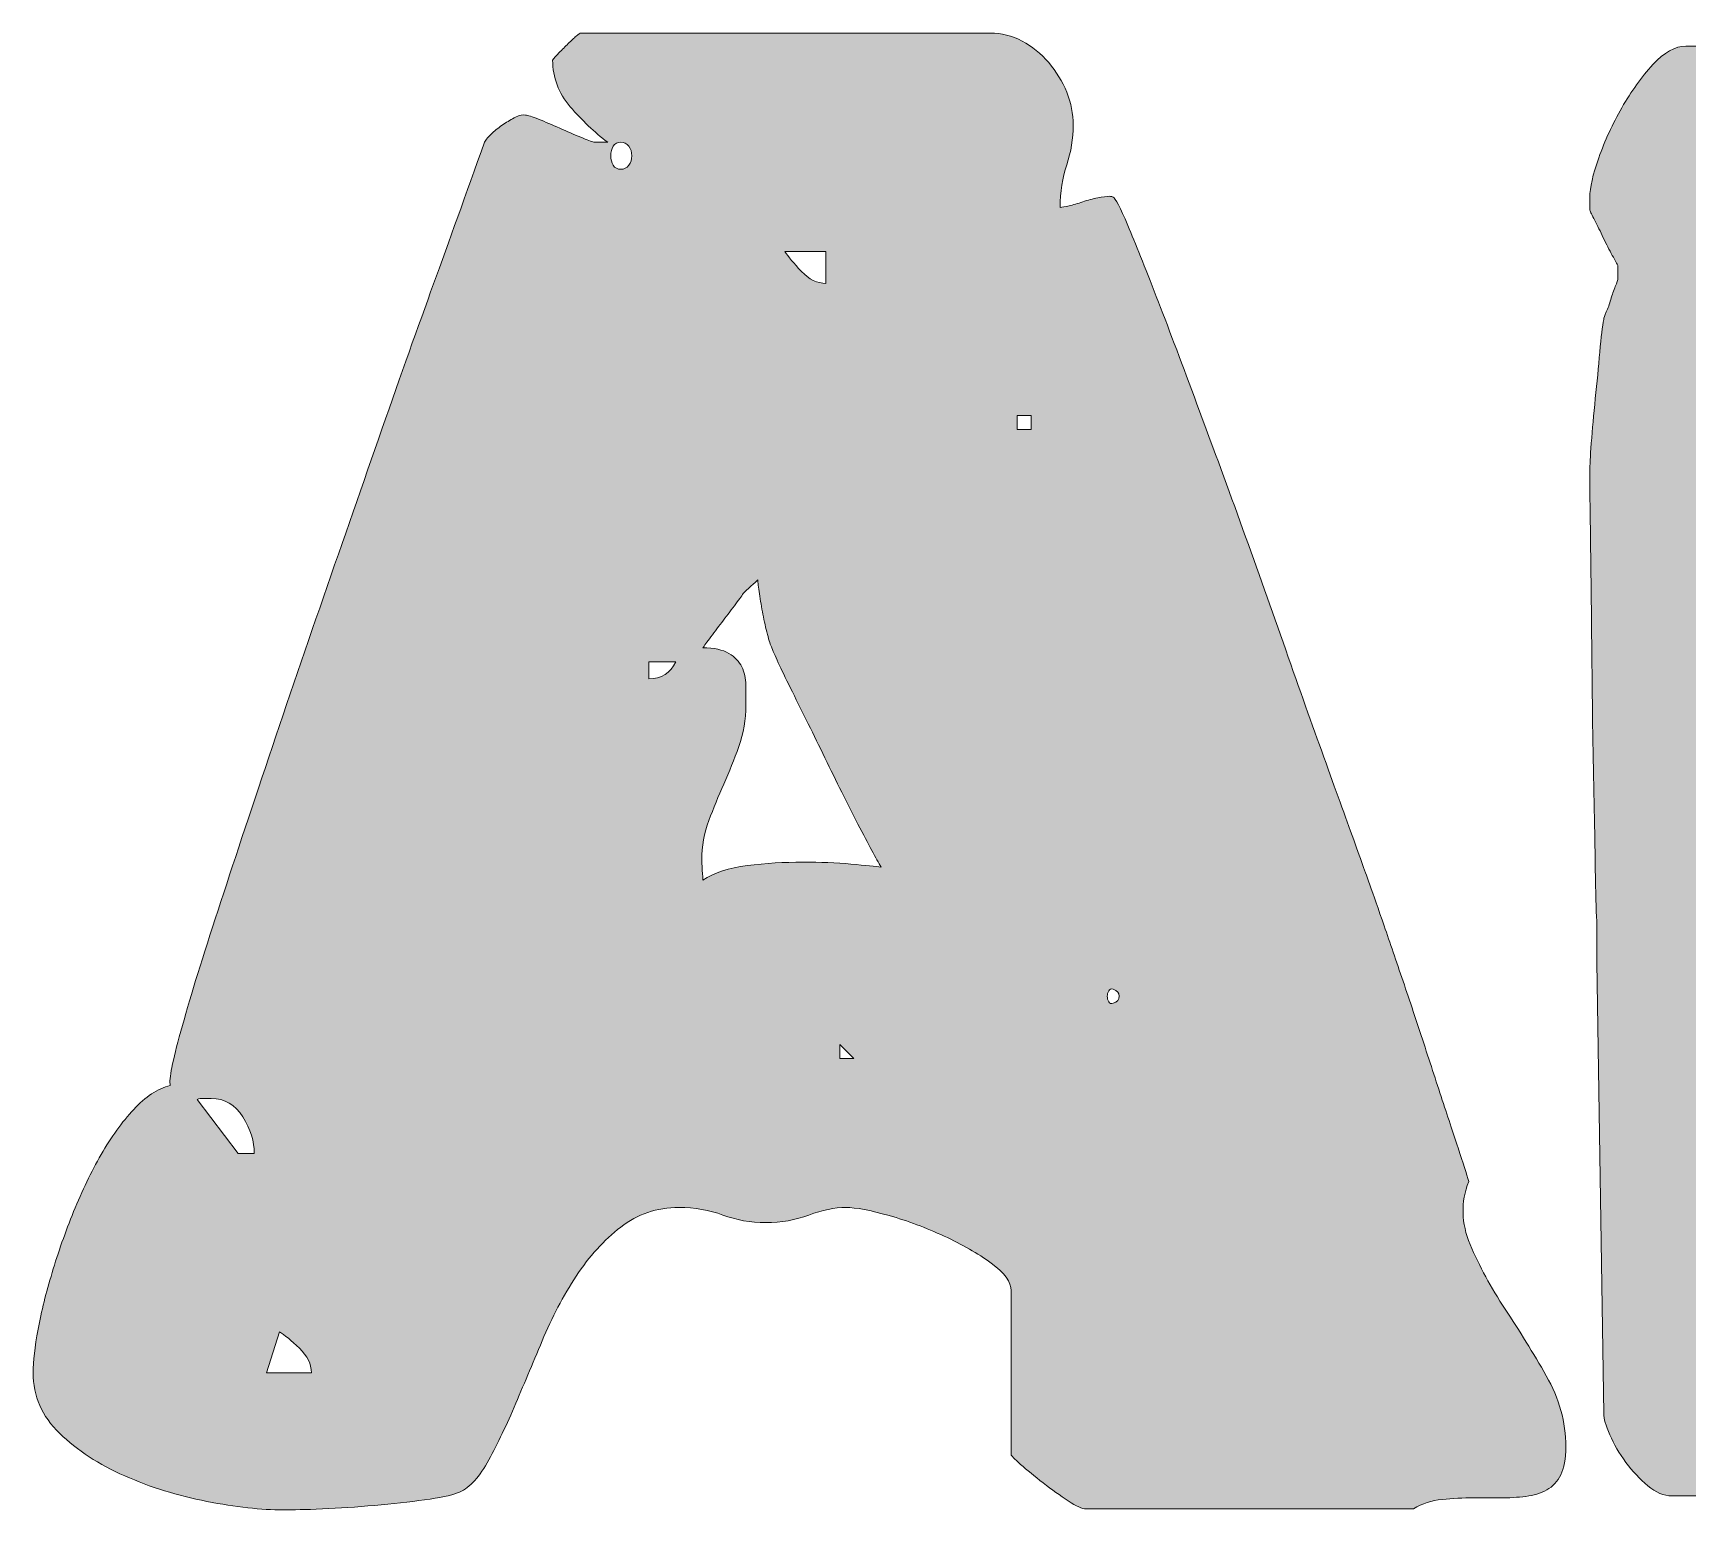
# Model space of a CAD drawing. Header units: inches. Extents: x 211 to 865, y -923 to -143.
# Drawn here: x 490.5 to 570.3, y -761.4 to -690.1 of the extents above; entities that cross this region are included whole.
import ezdxf

# ---------------------------------------------------------------- set-up
doc = ezdxf.new("R2010")
doc.units = ezdxf.units.IN
doc.header["$MEASUREMENT"] = 0
doc.layers.add('Layer 1', color=7, linetype='Continuous')

# ---------------------------------------------------------------- blocks, each defined once
blk = doc.blocks.new('block 4')
at = {"layer": 'Layer 1', "true_color": 0x040404}
h = blk.add_hatch(color=18, dxfattribs=at)
h.dxf.hatch_style = 2
edge = h.paths.add_edge_path()
edge.add_spline(control_points=[(517.888, -695.413), (517.888, -695.413), (518.226, -695.413), (518.226, -695.413), (517.581, -694.929), (516.978, -694.358), (516.415, -693.697), (515.852, -693.038), (515.569, -692.29), (515.569, -691.452), (515.634, -691.355), (515.739, -691.235), (515.884, -691.09), (516.029, -690.945), (516.173, -690.8), (516.318, -690.655), (516.463, -690.512), (516.591, -690.39), (516.705, -690.293), (516.817, -690.196), (516.889, -690.148), (516.921, -690.148), (516.921, -690.148), (536.672, -690.148), (536.672, -690.148), (537.218, -690.148), (537.734, -690.277), (538.218, -690.535), (538.699, -690.793), (539.126, -691.138), (539.496, -691.573), (539.867, -692.009), (540.157, -692.483), (540.366, -692.997), (540.574, -693.513), (540.68, -694.045), (540.68, -694.591), (540.68, -695.236), (540.574, -695.871), (540.366, -696.498), (540.157, -697.127), (540.051, -697.811), (540.051, -698.552), (540.148, -698.552), (540.293, -698.527), (540.486, -698.479), (540.68, -698.43), (540.897, -698.366), (541.138, -698.285), (541.38, -698.206), (541.622, -698.14), (541.864, -698.092), (542.105, -698.043), (542.29, -698.02), (542.419, -698.02), (542.515, -698.02), (542.58, -698.036), (542.612, -698.068), (542.709, -698.101), (542.942, -698.552), (543.312, -699.42), (543.681, -700.289), (544.14, -701.433), (544.687, -702.85), (545.235, -704.266), (545.846, -705.883), (546.523, -707.703), (547.2, -709.522), (547.891, -711.404), (548.6, -713.352), (549.308, -715.301), (550.001, -717.24), (550.676, -719.17), (551.353, -721.102), (551.979, -722.874), (552.56, -724.483), (553.138, -726.093), (553.638, -727.477), (554.057, -728.636), (554.474, -729.795), (554.764, -730.599), (554.925, -731.05), (555.086, -731.501), (555.303, -732.121), (555.577, -732.909), (555.851, -733.698), (556.148, -734.567), (556.47, -735.516), (556.793, -736.467), (557.122, -737.457), (557.461, -738.487), (557.799, -739.516), (558.12, -740.5), (558.426, -741.433), (558.732, -742.366), (559.006, -743.195), (559.248, -743.92), (559.49, -744.643), (559.658, -745.182), (559.755, -745.537), (559.368, -746.534), (559.393, -747.55), (559.826, -748.579), (560.261, -749.609), (560.824, -750.648), (561.517, -751.693), (562.208, -752.741), (562.869, -753.812), (563.497, -754.906), (564.124, -756), (564.439, -757.143), (564.439, -758.333), (564.439, -758.914), (564.357, -759.365), (564.197, -759.685), (564.036, -760.008), (563.811, -760.249), (563.521, -760.411), (563.23, -760.57), (562.894, -760.676), (562.507, -760.724), (562.12, -760.772), (561.701, -760.796), (561.252, -760.796), (561.252, -760.796), (559.996, -760.796), (559.996, -760.796), (559.481, -760.796), (558.974, -760.821), (558.474, -760.869), (557.975, -760.917), (557.516, -761.07), (557.099, -761.327), (557.099, -761.327), (541.308, -761.327), (541.308, -761.327), (541.115, -761.327), (540.825, -761.199), (540.438, -760.941), (540.051, -760.683), (539.648, -760.393), (539.231, -760.072), (538.812, -759.75), (538.45, -759.453), (538.144, -759.179), (537.838, -758.906), (537.686, -758.752), (537.686, -758.72), (537.686, -758.72), (537.686, -750.8), (537.686, -750.8), (537.686, -750.383), (537.363, -749.94), (536.721, -749.473), (536.076, -749.006), (535.32, -748.572), (534.45, -748.169), (533.581, -747.766), (532.695, -747.437), (531.794, -747.179), (530.894, -746.921), (530.201, -746.792), (529.719, -746.792), (529.171, -746.792), (528.575, -746.914), (527.932, -747.154), (527.287, -747.396), (526.596, -747.517), (525.855, -747.517), (525.114, -747.517), (524.423, -747.396), (523.779, -747.154), (523.134, -746.914), (522.427, -746.792), (521.654, -746.792), (520.592, -746.792), (519.658, -747.106), (518.854, -747.734), (518.049, -748.363), (517.332, -749.151), (516.705, -750.1), (516.077, -751.051), (515.529, -752.089), (515.063, -753.215), (514.595, -754.342), (514.145, -755.413), (513.711, -756.426), (513.276, -757.44), (512.841, -758.333), (512.407, -759.107), (511.972, -759.879), (511.496, -760.362), (510.983, -760.556), (510.66, -760.683), (510.129, -760.796), (509.389, -760.892), (508.647, -760.989), (507.843, -761.079), (506.974, -761.159), (506.105, -761.238), (505.267, -761.295), (504.463, -761.327), (503.658, -761.36), (503.03, -761.376), (502.58, -761.376), (501.518, -761.376), (500.286, -761.238), (498.885, -760.966), (497.485, -760.692), (496.165, -760.282), (494.926, -759.734), (493.686, -759.188), (492.639, -758.503), (491.787, -757.682), (490.935, -756.861), (490.507, -755.887), (490.507, -754.761), (490.507, -754.213), (490.588, -753.513), (490.749, -752.66), (490.91, -751.806), (491.135, -750.897), (491.425, -749.931), (491.714, -748.966), (492.06, -747.983), (492.463, -746.986), (492.865, -745.988), (493.308, -745.071), (493.791, -744.233), (494.274, -743.397), (494.797, -742.672), (495.36, -742.059), (495.923, -741.449), (496.511, -741.062), (497.123, -740.901), (497.058, -740.611), (497.227, -739.742), (497.63, -738.293), (498.032, -736.845), (498.587, -735.034), (499.296, -732.86), (500.004, -730.688), (500.809, -728.258), (501.71, -725.569), (502.612, -722.881), (503.546, -720.144), (504.512, -717.36), (505.477, -714.575), (506.419, -711.871), (507.337, -709.248), (508.253, -706.625), (509.083, -704.289), (509.823, -702.244), (510.564, -700.201), (511.385, -697.923), (512.286, -695.413), (512.35, -695.284), (512.471, -695.139), (512.648, -694.978), (512.825, -694.816), (513.011, -694.671), (513.204, -694.543), (513.396, -694.415), (513.59, -694.301), (513.783, -694.206), (513.976, -694.109), (514.137, -694.077), (514.266, -694.109), (514.363, -694.109), (514.571, -694.174), (514.893, -694.301), (515.215, -694.431), (515.553, -694.575), (515.908, -694.736), (516.262, -694.897), (516.6, -695.042), (516.921, -695.171), (517.243, -695.3), (517.453, -695.381), (517.55, -695.413), (517.55, -695.413), (517.888, -695.413), (517.888, -695.413)], knot_values=[0, 0, 0, 0, 1, 1, 1, 2, 2, 2, 3, 3, 3, 4, 4, 4, 5, 5, 5, 6, 6, 6, 7, 7, 7, 8, 8, 8, 9, 9, 9, 10, 10, 10, 11, 11, 11, 12, 12, 12, 13, 13, 13, 14, 14, 14, 15, 15, 15, 16, 16, 16, 17, 17, 17, 18, 18, 18, 19, 19, 19, 20, 20, 20, 21, 21, 21, 22, 22, 22, 23, 23, 23, 24, 24, 24, 25, 25, 25, 26, 26, 26, 27, 27, 27, 28, 28, 28, 29, 29, 29, 30, 30, 30, 31, 31, 31, 32, 32, 32, 33, 33, 33, 34, 34, 34, 35, 35, 35, 36, 36, 36, 37, 37, 37, 38, 38, 38, 39, 39, 39, 40, 40, 40, 41, 41, 41, 42, 42, 42, 43, 43, 43, 44, 44, 44, 45, 45, 45, 46, 46, 46, 47, 47, 47, 48, 48, 48, 49, 49, 49, 50, 50, 50, 51, 51, 51, 52, 52, 52, 53, 53, 53, 54, 54, 54, 55, 55, 55, 56, 56, 56, 57, 57, 57, 58, 58, 58, 59, 59, 59, 60, 60, 60, 61, 61, 61, 62, 62, 62, 63, 63, 63, 64, 64, 64, 65, 65, 65, 66, 66, 66, 67, 67, 67, 68, 68, 68, 69, 69, 69, 70, 70, 70, 71, 71, 71, 72, 72, 72, 73, 73, 73, 74, 74, 74, 75, 75, 75, 76, 76, 76, 77, 77, 77, 78, 78, 78, 79, 79, 79, 80, 80, 80, 81, 81, 81, 82, 82, 82, 83, 83, 83, 84, 84, 84, 85, 85, 85, 86, 86, 86, 87, 87, 87, 88, 88, 88, 89, 89, 89, 90, 90, 90, 91, 91, 91, 92, 92, 92, 93, 93, 93, 94, 94, 94, 94], degree=3, periodic=1)
edge = h.paths.add_edge_path()
edge.add_spline(control_points=[(500.407, -744.185), (500.407, -744.185), (501.179, -744.185), (501.179, -744.185), (501.179, -743.605), (500.994, -743.019), (500.624, -742.423), (500.253, -741.826), (499.747, -741.529), (499.103, -741.529), (499.038, -741.529), (498.926, -741.529), (498.765, -741.529), (498.603, -741.529), (498.491, -741.545), (498.427, -741.578), (498.427, -741.578), (500.407, -744.185), (500.407, -744.185)], knot_values=[0, 0, 0, 0, 1, 1, 1, 2, 2, 2, 3, 3, 3, 4, 4, 4, 5, 5, 5, 6, 6, 6, 6], degree=3, periodic=1)
edge = h.paths.add_edge_path()
edge.add_spline(control_points=[(503.932, -754.761), (503.932, -754.342), (503.739, -753.948), (503.352, -753.577), (502.966, -753.207), (502.644, -752.942), (502.387, -752.78), (502.387, -752.78), (501.759, -754.761), (501.759, -754.761), (501.759, -754.761), (503.932, -754.761), (503.932, -754.761)], knot_values=[0, 0, 0, 0, 1, 1, 1, 2, 2, 2, 3, 3, 3, 4, 4, 4, 4], degree=3, periodic=1)
edge = h.paths.add_edge_path()
edge.add_spline(control_points=[(518.854, -695.413), (518.692, -695.413), (518.572, -695.477), (518.491, -695.606), (518.41, -695.735), (518.37, -695.887), (518.37, -696.065), (518.37, -696.242), (518.41, -696.394), (518.491, -696.523), (518.572, -696.652), (518.692, -696.716), (518.854, -696.716), (519.014, -696.716), (519.143, -696.652), (519.24, -696.523), (519.336, -696.394), (519.385, -696.242), (519.385, -696.065), (519.385, -695.887), (519.336, -695.735), (519.24, -695.606), (519.143, -695.477), (519.014, -695.413), (518.854, -695.413)], knot_values=[0, 0, 0, 0, 1, 1, 1, 2, 2, 2, 3, 3, 3, 4, 4, 4, 5, 5, 5, 6, 6, 6, 7, 7, 7, 8, 8, 8, 8], degree=3, periodic=1)
edge = h.paths.add_edge_path()
edge.add_spline(control_points=[(520.206, -721.296), (520.816, -721.296), (521.251, -721.022), (521.509, -720.474), (521.509, -720.474), (520.206, -720.474), (520.206, -720.474), (520.206, -720.474), (520.206, -721.296), (520.206, -721.296)], knot_values=[0, 0, 0, 0, 1, 1, 1, 2, 2, 2, 3, 3, 3, 3], degree=3, periodic=1)
edge = h.paths.add_edge_path()
edge.add_spline(control_points=[(524.889, -722.551), (524.889, -723.26), (524.776, -723.926), (524.552, -724.555), (524.326, -725.184), (524.084, -725.787), (523.827, -726.365), (523.57, -726.946), (523.328, -727.533), (523.103, -728.129), (522.877, -728.724), (522.765, -729.359), (522.765, -730.036), (522.765, -730.101), (522.773, -730.262), (522.789, -730.518), (522.805, -730.778), (522.813, -730.937), (522.813, -731.002), (523.36, -730.647), (524.076, -730.414), (524.962, -730.301), (525.847, -730.189), (526.741, -730.133), (527.643, -730.133), (528.479, -730.133), (529.251, -730.165), (529.959, -730.23), (530.668, -730.294), (531.15, -730.343), (531.408, -730.375), (531.182, -729.988), (530.813, -729.295), (530.297, -728.298), (529.782, -727.3), (529.251, -726.238), (528.704, -725.11), (528.156, -723.984), (527.634, -722.922), (527.135, -721.923), (526.635, -720.925), (526.306, -720.218), (526.145, -719.799), (526.08, -719.67), (526.008, -719.453), (525.928, -719.147), (525.847, -718.841), (525.775, -718.518), (525.71, -718.18), (525.646, -717.843), (525.589, -717.514), (525.541, -717.192), (525.494, -716.869), (525.469, -716.644), (525.469, -716.515), (525.404, -716.579), (525.292, -716.683), (525.131, -716.828), (524.97, -716.973), (524.857, -717.079), (524.793, -717.143), (524.728, -717.24), (524.6, -717.417), (524.407, -717.673), (524.213, -717.931), (524.012, -718.198), (523.803, -718.47), (523.594, -718.744), (523.392, -719.011), (523.2, -719.267), (523.006, -719.525), (522.877, -719.702), (522.813, -719.799), (523.36, -719.799), (523.779, -719.888), (524.069, -720.064), (524.358, -720.241), (524.568, -720.46), (524.697, -720.716), (524.825, -720.974), (524.889, -721.264), (524.889, -721.586), (524.889, -721.908), (524.889, -722.229), (524.889, -722.551)], knot_values=[0, 0, 0, 0, 1, 1, 1, 2, 2, 2, 3, 3, 3, 4, 4, 4, 5, 5, 5, 6, 6, 6, 7, 7, 7, 8, 8, 8, 9, 9, 9, 10, 10, 10, 11, 11, 11, 12, 12, 12, 13, 13, 13, 14, 14, 14, 15, 15, 15, 16, 16, 16, 17, 17, 17, 18, 18, 18, 19, 19, 19, 20, 20, 20, 21, 21, 21, 22, 22, 22, 23, 23, 23, 24, 24, 24, 25, 25, 25, 26, 26, 26, 27, 27, 27, 28, 28, 28, 28], degree=3, periodic=1)
edge = h.paths.add_edge_path()
edge.add_spline(control_points=[(526.773, -700.676), (526.933, -700.934), (527.199, -701.256), (527.57, -701.641), (527.94, -702.028), (528.334, -702.221), (528.753, -702.221), (528.753, -702.221), (528.753, -700.676), (528.753, -700.676), (528.753, -700.676), (526.773, -700.676), (526.773, -700.676)], knot_values=[0, 0, 0, 0, 1, 1, 1, 2, 2, 2, 3, 3, 3, 4, 4, 4, 4], degree=3, periodic=1)
h.paths.add_polyline_path([(529.429, -738.922), (529.429, -739.597), (530.104, -739.597)])
h.paths.add_polyline_path([(537.976, -709.271), (538.651, -709.271), (538.651, -708.596), (537.976, -708.596)])
edge = h.paths.add_edge_path()
edge.add_spline(control_points=[(542.612, -736.265), (542.515, -736.234), (542.442, -736.257), (542.394, -736.338), (542.345, -736.419), (542.322, -736.506), (542.322, -736.603), (542.322, -736.7), (542.345, -736.789), (542.394, -736.87), (542.442, -736.95), (542.515, -736.974), (542.612, -736.941), (542.805, -736.877), (542.9, -736.764), (542.9, -736.603), (542.9, -736.442), (542.805, -736.331), (542.612, -736.265)], knot_values=[0, 0, 0, 0, 1, 1, 1, 2, 2, 2, 3, 3, 3, 4, 4, 4, 5, 5, 5, 6, 6, 6, 6], degree=3, periodic=1)
h = blk.add_hatch(color=18, dxfattribs=at)
h.dxf.hatch_style = 2
edge = h.paths.add_edge_path()
edge.add_spline(control_points=[(599.593, -690.728), (599.593, -690.728), (601.96, -690.728), (601.96, -690.728), (603.762, -690.728), (605.339, -690.769), (606.691, -690.848), (608.043, -690.929), (609.243, -691.122), (610.289, -691.428), (611.335, -691.735), (612.26, -692.218), (613.066, -692.877), (613.87, -693.538), (614.628, -694.446), (615.335, -695.606), (615.819, -696.378), (616.245, -696.958), (616.615, -697.343), (616.984, -697.73), (617.332, -698.068), (617.654, -698.359), (617.975, -698.647), (618.274, -698.962), (618.548, -699.3), (618.82, -699.637), (619.07, -700.144), (619.296, -700.821), (619.393, -701.014), (619.529, -701.385), (619.706, -701.931), (619.882, -702.479), (620.068, -703.041), (620.261, -703.621), (620.455, -704.202), (620.623, -704.725), (620.768, -705.19), (620.913, -705.658), (620.985, -705.908), (620.985, -705.939), (620.985, -705.939), (620.985, -721.778), (620.985, -721.778), (620.213, -723.099), (619.31, -724.596), (618.281, -726.269), (617.251, -727.943), (616.084, -729.521), (614.78, -731.002), (613.476, -732.483), (612.028, -733.731), (610.434, -734.744), (608.84, -735.758), (607.094, -736.265), (605.194, -736.265), (605.194, -736.265), (592.639, -736.265), (592.639, -736.265), (592.607, -736.202), (592.534, -736.112), (592.423, -735.999), (592.308, -735.887), (592.181, -735.758), (592.036, -735.613), (591.891, -735.468), (591.753, -735.332), (591.626, -735.203), (591.497, -735.075), (591.4, -734.993), (591.336, -734.961), (591.336, -734.961), (591.191, -734.913), (591.191, -734.913), (591.191, -734.913), (590.997, -734.913), (590.997, -734.913), (590.965, -734.913), (590.908, -734.921), (590.829, -734.938), (590.748, -734.954), (590.691, -734.961), (590.659, -734.961), (590.627, -735.09), (590.546, -735.308), (590.419, -735.613), (590.288, -735.919), (590.152, -736.25), (590.007, -736.603), (589.862, -736.958), (589.726, -737.287), (589.597, -737.593), (589.468, -737.899), (589.387, -738.116), (589.355, -738.245), (589.355, -738.277), (589.348, -738.335), (589.332, -738.413), (589.316, -738.496), (589.307, -738.551), (589.307, -738.584), (589.307, -738.68), (589.323, -738.745), (589.355, -738.777), (589.355, -738.841), (589.355, -738.89), (589.355, -738.922), (589.355, -738.954), (589.387, -739.035), (589.452, -739.162), (589.516, -739.291), (589.588, -739.429), (589.67, -739.574), (589.749, -739.719), (589.823, -739.855), (589.887, -739.984), (589.952, -740.113), (590, -740.193), (590.032, -740.226), (590.032, -740.226), (590.032, -756.065), (590.032, -756.065), (590.032, -756.29), (589.839, -756.571), (589.452, -756.91), (589.065, -757.246), (588.639, -757.617), (588.173, -758.02), (587.706, -758.423), (587.262, -758.849), (586.845, -759.3), (586.426, -759.75), (586.168, -760.217), (586.073, -760.701), (586.073, -760.701), (569.557, -760.701), (569.557, -760.701), (569.17, -760.701), (568.785, -760.538), (568.398, -760.217), (568.012, -759.895), (567.657, -759.517), (567.337, -759.082), (567.014, -758.647), (566.756, -758.206), (566.563, -757.755), (566.37, -757.304), (566.273, -756.965), (566.273, -756.74), (566.273, -756.74), (565.934, -734.961), (565.934, -734.961), (565.934, -734.961), (565.934, -732.982), (565.934, -732.982), (565.904, -732.434), (565.879, -731.598), (565.863, -730.47), (565.847, -729.343), (565.823, -728.065), (565.791, -726.632), (565.759, -725.2), (565.734, -723.694), (565.718, -722.116), (565.702, -720.54), (565.685, -719.034), (565.669, -717.602), (565.653, -716.169), (565.637, -714.889), (565.621, -713.762), (565.605, -712.636), (565.598, -711.8), (565.598, -711.252), (565.598, -711.026), (565.621, -710.584), (565.669, -709.923), (565.718, -709.264), (565.782, -708.548), (565.863, -707.774), (565.943, -707.002), (566.017, -706.254), (566.079, -705.529), (566.146, -704.805), (566.208, -704.282), (566.273, -703.96), (566.273, -703.895), (566.314, -703.775), (566.395, -703.598), (566.473, -703.421), (566.547, -703.219), (566.611, -702.993), (566.676, -702.769), (566.747, -702.56), (566.828, -702.366), (566.909, -702.173), (566.95, -702.044), (566.95, -701.979), (566.95, -701.979), (566.95, -701.641), (566.95, -701.641), (566.95, -701.641), (566.95, -701.353), (566.95, -701.353), (566.918, -701.288), (566.828, -701.127), (566.683, -700.869), (566.54, -700.611), (566.395, -700.33), (566.25, -700.024), (566.105, -699.718), (565.968, -699.437), (565.839, -699.179), (565.711, -698.921), (565.63, -698.761), (565.598, -698.695), (565.598, -698.695), (565.598, -698.068), (565.598, -698.068), (565.598, -697.617), (565.743, -696.981), (566.031, -696.161), (566.321, -695.339), (566.692, -694.535), (567.143, -693.746), (567.593, -692.958), (568.092, -692.267), (568.64, -691.67), (569.186, -691.074), (569.718, -690.777), (570.234, -690.777), (570.234, -690.777), (591.336, -690.777), (591.336, -690.777), (591.723, -691.099), (592.043, -691.3), (592.301, -691.38), (592.559, -691.461), (592.897, -691.5), (593.316, -691.5), (593.734, -691.5), (594.072, -691.461), (594.33, -691.38), (594.588, -691.3), (594.908, -691.099), (595.295, -690.777), (595.456, -690.777), (595.737, -690.777), (596.14, -690.777), (596.543, -690.777), (596.969, -690.769), (597.421, -690.752), (597.87, -690.737), (598.305, -690.728), (598.724, -690.728), (599.142, -690.728), (599.432, -690.728), (599.593, -690.728)], knot_values=[0, 0, 0, 0, 1, 1, 1, 2, 2, 2, 3, 3, 3, 4, 4, 4, 5, 5, 5, 6, 6, 6, 7, 7, 7, 8, 8, 8, 9, 9, 9, 10, 10, 10, 11, 11, 11, 12, 12, 12, 13, 13, 13, 14, 14, 14, 15, 15, 15, 16, 16, 16, 17, 17, 17, 18, 18, 18, 19, 19, 19, 20, 20, 20, 21, 21, 21, 22, 22, 22, 23, 23, 23, 24, 24, 24, 25, 25, 25, 26, 26, 26, 27, 27, 27, 28, 28, 28, 29, 29, 29, 30, 30, 30, 31, 31, 31, 32, 32, 32, 33, 33, 33, 34, 34, 34, 35, 35, 35, 36, 36, 36, 37, 37, 37, 38, 38, 38, 39, 39, 39, 40, 40, 40, 41, 41, 41, 42, 42, 42, 43, 43, 43, 44, 44, 44, 45, 45, 45, 46, 46, 46, 47, 47, 47, 48, 48, 48, 49, 49, 49, 50, 50, 50, 51, 51, 51, 52, 52, 52, 53, 53, 53, 54, 54, 54, 55, 55, 55, 56, 56, 56, 57, 57, 57, 58, 58, 58, 59, 59, 59, 60, 60, 60, 61, 61, 61, 62, 62, 62, 63, 63, 63, 64, 64, 64, 65, 65, 65, 66, 66, 66, 67, 67, 67, 68, 68, 68, 69, 69, 69, 70, 70, 70, 71, 71, 71, 72, 72, 72, 73, 73, 73, 74, 74, 74, 75, 75, 75, 76, 76, 76, 77, 77, 77, 78, 78, 78, 79, 79, 79, 80, 80, 80, 81, 81, 81, 82, 82, 82, 83, 83, 83, 84, 84, 84, 85, 85, 85, 85], degree=3, periodic=1)
edge = h.paths.add_edge_path()
edge.add_spline(control_points=[(578.829, -697.73), (578.829, -697.698), (578.829, -697.642), (578.829, -697.562), (578.829, -697.481), (578.811, -697.424), (578.781, -697.392), (578.426, -697.682), (578.007, -697.981), (577.524, -698.285), (577.042, -698.591), (576.552, -698.906), (576.052, -699.227), (575.552, -699.549), (575.078, -699.888), (574.627, -700.241), (574.177, -700.595), (573.806, -700.966), (573.516, -701.353), (573.516, -701.449), (573.606, -701.578), (573.783, -701.738), (573.959, -701.899), (574.097, -701.979), (574.193, -701.979), (575.545, -701.979), (576.655, -701.627), (577.524, -700.917), (578.394, -700.21), (578.829, -699.146), (578.829, -697.73)], knot_values=[0, 0, 0, 0, 1, 1, 1, 2, 2, 2, 3, 3, 3, 4, 4, 4, 5, 5, 5, 6, 6, 6, 7, 7, 7, 8, 8, 8, 9, 9, 9, 10, 10, 10, 10], degree=3, periodic=1)
edge = h.paths.add_edge_path()
edge.add_spline(control_points=[(575.158, -749.448), (575.158, -749.448), (574.868, -749.448), (574.868, -749.448), (574.868, -749.448), (574.868, -750.125), (574.868, -750.125), (574.868, -750.125), (576.172, -750.125), (576.172, -750.125), (576.107, -750.06), (575.995, -749.947), (575.835, -749.786), (575.672, -749.625), (575.561, -749.514), (575.497, -749.448), (575.497, -749.448), (575.158, -749.448), (575.158, -749.448)], knot_values=[0, 0, 0, 0, 1, 1, 1, 2, 2, 2, 3, 3, 3, 4, 4, 4, 5, 5, 5, 6, 6, 6, 6], degree=3, periodic=1)
edge = h.paths.add_edge_path()
edge.add_spline(control_points=[(577.477, -734.961), (577.477, -734.961), (577.477, -736.458), (577.477, -736.458), (577.895, -736.458), (578.249, -736.313), (578.539, -736.025), (578.829, -735.734), (578.973, -735.38), (578.973, -734.961), (578.973, -734.961), (577.477, -734.961), (577.477, -734.961)], knot_values=[0, 0, 0, 0, 1, 1, 1, 2, 2, 2, 3, 3, 3, 4, 4, 4, 4], degree=3, periodic=1)
edge = h.paths.add_edge_path()
edge.add_spline(control_points=[(583.415, -719.799), (583.319, -719.767), (583.247, -719.792), (583.199, -719.87), (583.15, -719.951), (583.127, -720.041), (583.127, -720.137), (583.127, -720.234), (583.15, -720.322), (583.199, -720.402), (583.247, -720.483), (583.319, -720.506), (583.415, -720.474), (583.609, -720.411), (583.706, -720.298), (583.706, -720.137), (583.706, -719.976), (583.609, -719.863), (583.415, -719.799)], knot_values=[0, 0, 0, 0, 1, 1, 1, 2, 2, 2, 3, 3, 3, 4, 4, 4, 5, 5, 5, 6, 6, 6, 6], degree=3, periodic=1)
edge = h.paths.add_edge_path()
edge.add_spline(control_points=[(590.659, -730.375), (590.659, -730.375), (589.887, -730.375), (589.887, -730.375), (589.887, -730.663), (589.975, -731.002), (590.152, -731.388), (590.329, -731.775), (590.498, -732.096), (590.659, -732.354), (590.659, -732.354), (590.659, -730.375), (590.659, -730.375)], knot_values=[0, 0, 0, 0, 1, 1, 1, 2, 2, 2, 3, 3, 3, 4, 4, 4, 4], degree=3, periodic=1)
edge = h.paths.add_edge_path()
edge.add_spline(control_points=[(590.659, -709.271), (590.659, -709.271), (590.032, -717.818), (590.032, -717.818), (590, -718.27), (590.193, -718.631), (590.611, -718.905), (591.03, -719.179), (591.52, -719.389), (592.084, -719.534), (592.647, -719.677), (593.195, -719.774), (593.726, -719.822), (594.256, -719.87), (594.62, -719.896), (594.813, -719.896), (596.131, -719.896), (597.451, -719.622), (598.773, -719.074), (600.092, -718.527), (601.122, -717.673), (601.863, -716.515), (601.894, -716.321), (601.942, -715.968), (602.008, -715.453), (602.071, -714.937), (602.145, -714.407), (602.225, -713.859), (602.306, -713.311), (602.37, -712.788), (602.419, -712.29), (602.467, -711.791), (602.506, -711.445), (602.539, -711.252), (602.539, -711.252), (602.539, -710.865), (602.539, -710.865), (602.539, -710.607), (602.386, -710.31), (602.08, -709.971), (601.774, -709.633), (601.412, -709.312), (600.993, -709.006), (600.574, -708.7), (600.148, -708.442), (599.715, -708.233), (599.279, -708.025), (598.934, -707.919), (598.676, -707.919), (598.418, -707.919), (597.886, -707.951), (597.082, -708.016), (596.276, -708.08), (595.456, -708.154), (594.62, -708.233), (593.782, -708.313), (592.688, -708.435), (591.336, -708.596), (591.336, -708.596), (590.659, -709.271), (590.659, -709.271)], knot_values=[0, 0, 0, 0, 1, 1, 1, 2, 2, 2, 3, 3, 3, 4, 4, 4, 5, 5, 5, 6, 6, 6, 7, 7, 7, 8, 8, 8, 9, 9, 9, 10, 10, 10, 11, 11, 11, 12, 12, 12, 13, 13, 13, 14, 14, 14, 15, 15, 15, 16, 16, 16, 17, 17, 17, 18, 18, 18, 19, 19, 19, 20, 20, 20, 20], degree=3, periodic=1)
edge = h.paths.add_edge_path()
edge.add_spline(control_points=[(611.714, -706.954), (611.714, -707.018), (611.721, -707.083), (611.737, -707.147), (611.754, -707.212), (611.763, -707.26), (611.763, -707.291), (611.793, -707.357), (611.899, -707.468), (612.076, -707.629), (612.253, -707.79), (612.373, -707.887), (612.438, -707.919), (612.502, -707.887), (612.615, -707.79), (612.776, -707.629), (612.937, -707.468), (613.034, -707.357), (613.066, -707.291), (613.098, -707.26), (613.115, -707.212), (613.115, -707.147), (613.115, -707.083), (613.115, -707.018), (613.115, -706.954), (613.115, -706.89), (613.115, -706.816), (613.115, -706.736), (613.115, -706.657), (613.098, -706.616), (613.066, -706.616), (613.034, -706.551), (612.937, -706.438), (612.776, -706.277), (612.615, -706.116), (612.502, -706.005), (612.438, -705.939), (612.373, -706.005), (612.253, -706.116), (612.076, -706.277), (611.899, -706.438), (611.793, -706.551), (611.763, -706.616), (611.763, -706.616), (611.763, -706.761), (611.763, -706.761), (611.73, -706.793), (611.714, -706.857), (611.714, -706.954)], knot_values=[0, 0, 0, 0, 1, 1, 1, 2, 2, 2, 3, 3, 3, 4, 4, 4, 5, 5, 5, 6, 6, 6, 7, 7, 7, 8, 8, 8, 9, 9, 9, 10, 10, 10, 11, 11, 11, 12, 12, 12, 13, 13, 13, 14, 14, 14, 15, 15, 15, 16, 16, 16, 16], degree=3, periodic=1)
at = {"layer": 'Layer 1', "lineweight": 0}
for points in [[(537.976, -709.271), (538.651, -709.271), (538.651, -708.596), (537.976, -708.596), (537.976, -709.271)], [(529.429, -738.922), (529.429, -739.597), (530.104, -739.597), (529.429, -738.922)]]:
    blk.add_lwpolyline(points, dxfattribs=at)
for points, knots in [([(517.888, -695.413), (517.888, -695.413), (518.226, -695.413), (518.226, -695.413), (517.581, -694.929), (516.978, -694.358), (516.415, -693.697), (515.852, -693.038), (515.569, -692.29), (515.569, -691.452), (515.634, -691.355), (515.739, -691.235), (515.884, -691.09), (516.029, -690.945), (516.173, -690.8), (516.318, -690.655), (516.463, -690.512), (516.591, -690.39), (516.705, -690.293), (516.817, -690.196), (516.889, -690.148), (516.921, -690.148), (516.921, -690.148), (536.672, -690.148), (536.672, -690.148), (537.218, -690.148), (537.734, -690.277), (538.218, -690.535), (538.699, -690.793), (539.126, -691.138), (539.496, -691.573), (539.867, -692.009), (540.157, -692.483), (540.366, -692.997), (540.574, -693.513), (540.68, -694.045), (540.68, -694.591), (540.68, -695.236), (540.574, -695.871), (540.366, -696.498), (540.157, -697.127), (540.051, -697.811), (540.051, -698.552), (540.148, -698.552), (540.293, -698.527), (540.486, -698.479), (540.68, -698.43), (540.897, -698.366), (541.138, -698.285), (541.38, -698.206), (541.622, -698.14), (541.864, -698.092), (542.105, -698.043), (542.29, -698.02), (542.419, -698.02), (542.515, -698.02), (542.58, -698.036), (542.612, -698.068), (542.709, -698.101), (542.942, -698.552), (543.312, -699.42), (543.681, -700.289), (544.14, -701.433), (544.687, -702.85), (545.235, -704.266), (545.846, -705.883), (546.523, -707.703), (547.2, -709.522), (547.891, -711.404), (548.6, -713.352), (549.308, -715.301), (550.001, -717.24), (550.676, -719.17), (551.353, -721.102), (551.979, -722.874), (552.56, -724.483), (553.138, -726.093), (553.638, -727.477), (554.057, -728.636), (554.474, -729.795), (554.764, -730.599), (554.925, -731.05), (555.086, -731.501), (555.303, -732.121), (555.577, -732.909), (555.851, -733.698), (556.148, -734.567), (556.47, -735.516), (556.793, -736.467), (557.122, -737.457), (557.461, -738.487), (557.799, -739.516), (558.12, -740.5), (558.426, -741.433), (558.732, -742.366), (559.006, -743.195), (559.248, -743.92), (559.49, -744.643), (559.658, -745.182), (559.755, -745.537), (559.368, -746.534), (559.393, -747.55), (559.826, -748.579), (560.261, -749.609), (560.824, -750.648), (561.517, -751.693), (562.208, -752.741), (562.869, -753.812), (563.497, -754.906), (564.124, -756), (564.439, -757.143), (564.439, -758.333), (564.439, -758.914), (564.357, -759.365), (564.197, -759.685), (564.036, -760.008), (563.811, -760.249), (563.521, -760.411), (563.23, -760.57), (562.894, -760.676), (562.507, -760.724), (562.12, -760.772), (561.701, -760.796), (561.252, -760.796), (561.252, -760.796), (559.996, -760.796), (559.996, -760.796), (559.481, -760.796), (558.974, -760.821), (558.474, -760.869), (557.975, -760.917), (557.516, -761.07), (557.099, -761.327), (557.099, -761.327), (541.308, -761.327), (541.308, -761.327), (541.115, -761.327), (540.825, -761.199), (540.438, -760.941), (540.051, -760.683), (539.648, -760.393), (539.231, -760.072), (538.812, -759.75), (538.45, -759.453), (538.144, -759.179), (537.838, -758.906), (537.686, -758.752), (537.686, -758.72), (537.686, -758.72), (537.686, -750.8), (537.686, -750.8), (537.686, -750.383), (537.363, -749.94), (536.721, -749.473), (536.076, -749.006), (535.32, -748.572), (534.45, -748.169), (533.581, -747.766), (532.695, -747.437), (531.794, -747.179), (530.894, -746.921), (530.201, -746.792), (529.719, -746.792), (529.171, -746.792), (528.575, -746.914), (527.932, -747.154), (527.287, -747.396), (526.596, -747.517), (525.855, -747.517), (525.114, -747.517), (524.423, -747.396), (523.779, -747.154), (523.134, -746.914), (522.427, -746.792), (521.654, -746.792), (520.592, -746.792), (519.658, -747.106), (518.854, -747.734), (518.049, -748.363), (517.332, -749.151), (516.705, -750.1), (516.077, -751.051), (515.529, -752.089), (515.063, -753.215), (514.595, -754.342), (514.145, -755.413), (513.711, -756.426), (513.276, -757.44), (512.841, -758.333), (512.407, -759.107), (511.972, -759.879), (511.496, -760.362), (510.983, -760.556), (510.66, -760.683), (510.129, -760.796), (509.389, -760.892), (508.647, -760.989), (507.843, -761.079), (506.974, -761.159), (506.105, -761.238), (505.267, -761.295), (504.463, -761.327), (503.658, -761.36), (503.03, -761.376), (502.58, -761.376), (501.518, -761.376), (500.286, -761.238), (498.885, -760.966), (497.485, -760.692), (496.165, -760.282), (494.926, -759.734), (493.686, -759.188), (492.639, -758.503), (491.787, -757.682), (490.935, -756.861), (490.507, -755.887), (490.507, -754.761), (490.507, -754.213), (490.588, -753.513), (490.749, -752.66), (490.91, -751.806), (491.135, -750.897), (491.425, -749.931), (491.714, -748.966), (492.06, -747.983), (492.463, -746.986), (492.865, -745.988), (493.308, -745.071), (493.791, -744.233), (494.274, -743.397), (494.797, -742.672), (495.36, -742.059), (495.923, -741.449), (496.511, -741.062), (497.123, -740.901), (497.058, -740.611), (497.227, -739.742), (497.63, -738.293), (498.032, -736.845), (498.587, -735.034), (499.296, -732.86), (500.004, -730.688), (500.809, -728.258), (501.71, -725.569), (502.612, -722.881), (503.546, -720.144), (504.512, -717.36), (505.477, -714.575), (506.419, -711.871), (507.337, -709.248), (508.253, -706.625), (509.083, -704.289), (509.823, -702.244), (510.564, -700.201), (511.385, -697.923), (512.286, -695.413), (512.35, -695.284), (512.471, -695.139), (512.648, -694.978), (512.825, -694.816), (513.011, -694.671), (513.204, -694.543), (513.396, -694.415), (513.59, -694.301), (513.783, -694.206), (513.976, -694.109), (514.137, -694.077), (514.266, -694.109), (514.363, -694.109), (514.571, -694.174), (514.893, -694.301), (515.215, -694.431), (515.553, -694.575), (515.908, -694.736), (516.262, -694.897), (516.6, -695.042), (516.921, -695.171), (517.243, -695.3), (517.453, -695.381), (517.55, -695.413), (517.55, -695.413), (517.888, -695.413), (517.888, -695.413)], [0, 0, 0, 0, 1, 1, 1, 2, 2, 2, 3, 3, 3, 4, 4, 4, 5, 5, 5, 6, 6, 6, 7, 7, 7, 8, 8, 8, 9, 9, 9, 10, 10, 10, 11, 11, 11, 12, 12, 12, 13, 13, 13, 14, 14, 14, 15, 15, 15, 16, 16, 16, 17, 17, 17, 18, 18, 18, 19, 19, 19, 20, 20, 20, 21, 21, 21, 22, 22, 22, 23, 23, 23, 24, 24, 24, 25, 25, 25, 26, 26, 26, 27, 27, 27, 28, 28, 28, 29, 29, 29, 30, 30, 30, 31, 31, 31, 32, 32, 32, 33, 33, 33, 34, 34, 34, 35, 35, 35, 36, 36, 36, 37, 37, 37, 38, 38, 38, 39, 39, 39, 40, 40, 40, 41, 41, 41, 42, 42, 42, 43, 43, 43, 44, 44, 44, 45, 45, 45, 46, 46, 46, 47, 47, 47, 48, 48, 48, 49, 49, 49, 50, 50, 50, 51, 51, 51, 52, 52, 52, 53, 53, 53, 54, 54, 54, 55, 55, 55, 56, 56, 56, 57, 57, 57, 58, 58, 58, 59, 59, 59, 60, 60, 60, 61, 61, 61, 62, 62, 62, 63, 63, 63, 64, 64, 64, 65, 65, 65, 66, 66, 66, 67, 67, 67, 68, 68, 68, 69, 69, 69, 70, 70, 70, 71, 71, 71, 72, 72, 72, 73, 73, 73, 74, 74, 74, 75, 75, 75, 76, 76, 76, 77, 77, 77, 78, 78, 78, 79, 79, 79, 80, 80, 80, 81, 81, 81, 82, 82, 82, 83, 83, 83, 84, 84, 84, 85, 85, 85, 86, 86, 86, 87, 87, 87, 88, 88, 88, 89, 89, 89, 90, 90, 90, 91, 91, 91, 92, 92, 92, 93, 93, 93, 94, 94, 94, 94]), ([(599.593, -690.728), (599.593, -690.728), (601.96, -690.728), (601.96, -690.728), (603.762, -690.728), (605.339, -690.769), (606.691, -690.848), (608.043, -690.929), (609.243, -691.122), (610.289, -691.428), (611.335, -691.735), (612.26, -692.218), (613.066, -692.877), (613.87, -693.538), (614.628, -694.446), (615.335, -695.606), (615.819, -696.378), (616.245, -696.958), (616.615, -697.343), (616.984, -697.73), (617.332, -698.068), (617.654, -698.359), (617.975, -698.647), (618.274, -698.962), (618.548, -699.3), (618.82, -699.637), (619.07, -700.144), (619.296, -700.821), (619.393, -701.014), (619.529, -701.385), (619.706, -701.931), (619.882, -702.479), (620.068, -703.041), (620.261, -703.621), (620.455, -704.202), (620.623, -704.725), (620.768, -705.19), (620.913, -705.658), (620.985, -705.908), (620.985, -705.939), (620.985, -705.939), (620.985, -721.778), (620.985, -721.778), (620.213, -723.099), (619.31, -724.596), (618.281, -726.269), (617.251, -727.943), (616.084, -729.521), (614.78, -731.002), (613.476, -732.483), (612.028, -733.731), (610.434, -734.744), (608.84, -735.758), (607.094, -736.265), (605.194, -736.265), (605.194, -736.265), (592.639, -736.265), (592.639, -736.265), (592.607, -736.202), (592.534, -736.112), (592.423, -735.999), (592.308, -735.887), (592.181, -735.758), (592.036, -735.613), (591.891, -735.468), (591.753, -735.332), (591.626, -735.203), (591.497, -735.075), (591.4, -734.993), (591.336, -734.961), (591.336, -734.961), (591.191, -734.913), (591.191, -734.913), (591.191, -734.913), (590.997, -734.913), (590.997, -734.913), (590.965, -734.913), (590.908, -734.921), (590.829, -734.938), (590.748, -734.954), (590.691, -734.961), (590.659, -734.961), (590.627, -735.09), (590.546, -735.308), (590.419, -735.613), (590.288, -735.919), (590.152, -736.25), (590.007, -736.603), (589.862, -736.958), (589.726, -737.287), (589.597, -737.593), (589.468, -737.899), (589.387, -738.116), (589.355, -738.245), (589.355, -738.277), (589.348, -738.335), (589.332, -738.413), (589.316, -738.496), (589.307, -738.551), (589.307, -738.584), (589.307, -738.68), (589.323, -738.745), (589.355, -738.777), (589.355, -738.841), (589.355, -738.89), (589.355, -738.922), (589.355, -738.954), (589.387, -739.035), (589.452, -739.162), (589.516, -739.291), (589.588, -739.429), (589.67, -739.574), (589.749, -739.719), (589.823, -739.855), (589.887, -739.984), (589.952, -740.113), (590, -740.193), (590.032, -740.226), (590.032, -740.226), (590.032, -756.065), (590.032, -756.065), (590.032, -756.29), (589.839, -756.571), (589.452, -756.91), (589.065, -757.246), (588.639, -757.617), (588.173, -758.02), (587.706, -758.423), (587.262, -758.849), (586.845, -759.3), (586.426, -759.75), (586.168, -760.217), (586.073, -760.701), (586.073, -760.701), (569.557, -760.701), (569.557, -760.701), (569.17, -760.701), (568.785, -760.538), (568.398, -760.217), (568.012, -759.895), (567.657, -759.517), (567.337, -759.082), (567.014, -758.647), (566.756, -758.206), (566.563, -757.755), (566.37, -757.304), (566.273, -756.965), (566.273, -756.74), (566.273, -756.74), (565.934, -734.961), (565.934, -734.961), (565.934, -734.961), (565.934, -732.982), (565.934, -732.982), (565.904, -732.434), (565.879, -731.598), (565.863, -730.47), (565.847, -729.343), (565.823, -728.065), (565.791, -726.632), (565.759, -725.2), (565.734, -723.694), (565.718, -722.116), (565.702, -720.54), (565.685, -719.034), (565.669, -717.602), (565.653, -716.169), (565.637, -714.889), (565.621, -713.762), (565.605, -712.636), (565.598, -711.8), (565.598, -711.252), (565.598, -711.026), (565.621, -710.584), (565.669, -709.923), (565.718, -709.264), (565.782, -708.548), (565.863, -707.774), (565.943, -707.002), (566.017, -706.254), (566.079, -705.529), (566.146, -704.805), (566.208, -704.282), (566.273, -703.96), (566.273, -703.895), (566.314, -703.775), (566.395, -703.598), (566.473, -703.421), (566.547, -703.219), (566.611, -702.993), (566.676, -702.769), (566.747, -702.56), (566.828, -702.366), (566.909, -702.173), (566.95, -702.044), (566.95, -701.979), (566.95, -701.979), (566.95, -701.641), (566.95, -701.641), (566.95, -701.641), (566.95, -701.353), (566.95, -701.353), (566.918, -701.288), (566.828, -701.127), (566.683, -700.869), (566.54, -700.611), (566.395, -700.33), (566.25, -700.024), (566.105, -699.718), (565.968, -699.437), (565.839, -699.179), (565.711, -698.921), (565.63, -698.761), (565.598, -698.695), (565.598, -698.695), (565.598, -698.068), (565.598, -698.068), (565.598, -697.617), (565.743, -696.981), (566.031, -696.161), (566.321, -695.339), (566.692, -694.535), (567.143, -693.746), (567.593, -692.958), (568.092, -692.267), (568.64, -691.67), (569.186, -691.074), (569.718, -690.777), (570.234, -690.777), (570.234, -690.777), (591.336, -690.777), (591.336, -690.777), (591.723, -691.099), (592.043, -691.3), (592.301, -691.38), (592.559, -691.461), (592.897, -691.5), (593.316, -691.5), (593.734, -691.5), (594.072, -691.461), (594.33, -691.38), (594.588, -691.3), (594.908, -691.099), (595.295, -690.777), (595.456, -690.777), (595.737, -690.777), (596.14, -690.777), (596.543, -690.777), (596.969, -690.769), (597.421, -690.752), (597.87, -690.737), (598.305, -690.728), (598.724, -690.728), (599.142, -690.728), (599.432, -690.728), (599.593, -690.728)], [0, 0, 0, 0, 1, 1, 1, 2, 2, 2, 3, 3, 3, 4, 4, 4, 5, 5, 5, 6, 6, 6, 7, 7, 7, 8, 8, 8, 9, 9, 9, 10, 10, 10, 11, 11, 11, 12, 12, 12, 13, 13, 13, 14, 14, 14, 15, 15, 15, 16, 16, 16, 17, 17, 17, 18, 18, 18, 19, 19, 19, 20, 20, 20, 21, 21, 21, 22, 22, 22, 23, 23, 23, 24, 24, 24, 25, 25, 25, 26, 26, 26, 27, 27, 27, 28, 28, 28, 29, 29, 29, 30, 30, 30, 31, 31, 31, 32, 32, 32, 33, 33, 33, 34, 34, 34, 35, 35, 35, 36, 36, 36, 37, 37, 37, 38, 38, 38, 39, 39, 39, 40, 40, 40, 41, 41, 41, 42, 42, 42, 43, 43, 43, 44, 44, 44, 45, 45, 45, 46, 46, 46, 47, 47, 47, 48, 48, 48, 49, 49, 49, 50, 50, 50, 51, 51, 51, 52, 52, 52, 53, 53, 53, 54, 54, 54, 55, 55, 55, 56, 56, 56, 57, 57, 57, 58, 58, 58, 59, 59, 59, 60, 60, 60, 61, 61, 61, 62, 62, 62, 63, 63, 63, 64, 64, 64, 65, 65, 65, 66, 66, 66, 67, 67, 67, 68, 68, 68, 69, 69, 69, 70, 70, 70, 71, 71, 71, 72, 72, 72, 73, 73, 73, 74, 74, 74, 75, 75, 75, 76, 76, 76, 77, 77, 77, 78, 78, 78, 79, 79, 79, 80, 80, 80, 81, 81, 81, 82, 82, 82, 83, 83, 83, 84, 84, 84, 85, 85, 85, 85]), ([(518.854, -695.413), (518.692, -695.413), (518.572, -695.477), (518.491, -695.606), (518.41, -695.735), (518.37, -695.887), (518.37, -696.065), (518.37, -696.242), (518.41, -696.394), (518.491, -696.523), (518.572, -696.652), (518.692, -696.716), (518.854, -696.716), (519.014, -696.716), (519.143, -696.652), (519.24, -696.523), (519.336, -696.394), (519.385, -696.242), (519.385, -696.065), (519.385, -695.887), (519.336, -695.735), (519.24, -695.606), (519.143, -695.477), (519.014, -695.413), (518.854, -695.413)], [0, 0, 0, 0, 1, 1, 1, 2, 2, 2, 3, 3, 3, 4, 4, 4, 5, 5, 5, 6, 6, 6, 7, 7, 7, 8, 8, 8, 8]), ([(526.773, -700.676), (526.933, -700.934), (527.199, -701.256), (527.57, -701.641), (527.94, -702.028), (528.334, -702.221), (528.753, -702.221), (528.753, -702.221), (528.753, -700.676), (528.753, -700.676), (528.753, -700.676), (526.773, -700.676), (526.773, -700.676)], [0, 0, 0, 0, 1, 1, 1, 2, 2, 2, 3, 3, 3, 4, 4, 4, 4]), ([(524.889, -722.551), (524.889, -723.26), (524.776, -723.926), (524.552, -724.555), (524.326, -725.184), (524.084, -725.787), (523.827, -726.365), (523.57, -726.946), (523.328, -727.533), (523.103, -728.129), (522.877, -728.724), (522.765, -729.359), (522.765, -730.036), (522.765, -730.101), (522.773, -730.262), (522.789, -730.518), (522.805, -730.778), (522.813, -730.937), (522.813, -731.002), (523.36, -730.647), (524.076, -730.414), (524.962, -730.301), (525.847, -730.189), (526.741, -730.133), (527.643, -730.133), (528.479, -730.133), (529.251, -730.165), (529.959, -730.23), (530.668, -730.294), (531.15, -730.343), (531.408, -730.375), (531.182, -729.988), (530.813, -729.295), (530.297, -728.298), (529.782, -727.3), (529.251, -726.238), (528.704, -725.11), (528.156, -723.984), (527.634, -722.922), (527.135, -721.923), (526.635, -720.925), (526.306, -720.218), (526.145, -719.799), (526.08, -719.67), (526.008, -719.453), (525.928, -719.147), (525.847, -718.841), (525.775, -718.518), (525.71, -718.18), (525.646, -717.843), (525.589, -717.514), (525.541, -717.192), (525.494, -716.869), (525.469, -716.644), (525.469, -716.515), (525.404, -716.579), (525.292, -716.683), (525.131, -716.828), (524.97, -716.973), (524.857, -717.079), (524.793, -717.143), (524.728, -717.24), (524.6, -717.417), (524.407, -717.673), (524.213, -717.931), (524.012, -718.198), (523.803, -718.47), (523.594, -718.744), (523.392, -719.011), (523.2, -719.267), (523.006, -719.525), (522.877, -719.702), (522.813, -719.799), (523.36, -719.799), (523.779, -719.888), (524.069, -720.064), (524.358, -720.241), (524.568, -720.46), (524.697, -720.716), (524.825, -720.974), (524.889, -721.264), (524.889, -721.586), (524.889, -721.908), (524.889, -722.229), (524.889, -722.551)], [0, 0, 0, 0, 1, 1, 1, 2, 2, 2, 3, 3, 3, 4, 4, 4, 5, 5, 5, 6, 6, 6, 7, 7, 7, 8, 8, 8, 9, 9, 9, 10, 10, 10, 11, 11, 11, 12, 12, 12, 13, 13, 13, 14, 14, 14, 15, 15, 15, 16, 16, 16, 17, 17, 17, 18, 18, 18, 19, 19, 19, 20, 20, 20, 21, 21, 21, 22, 22, 22, 23, 23, 23, 24, 24, 24, 25, 25, 25, 26, 26, 26, 27, 27, 27, 28, 28, 28, 28]), ([(520.206, -721.296), (520.816, -721.296), (521.251, -721.022), (521.509, -720.474), (521.509, -720.474), (520.206, -720.474), (520.206, -720.474), (520.206, -720.474), (520.206, -721.296), (520.206, -721.296)], [0, 0, 0, 0, 1, 1, 1, 2, 2, 2, 3, 3, 3, 3]), ([(542.612, -736.265), (542.515, -736.234), (542.442, -736.257), (542.394, -736.338), (542.345, -736.419), (542.322, -736.506), (542.322, -736.603), (542.322, -736.7), (542.345, -736.789), (542.394, -736.87), (542.442, -736.95), (542.515, -736.974), (542.612, -736.941), (542.805, -736.877), (542.9, -736.764), (542.9, -736.603), (542.9, -736.442), (542.805, -736.331), (542.612, -736.265)], [0, 0, 0, 0, 1, 1, 1, 2, 2, 2, 3, 3, 3, 4, 4, 4, 5, 5, 5, 6, 6, 6, 6]), ([(500.407, -744.185), (500.407, -744.185), (501.179, -744.185), (501.179, -744.185), (501.179, -743.605), (500.994, -743.019), (500.624, -742.423), (500.253, -741.826), (499.747, -741.529), (499.103, -741.529), (499.038, -741.529), (498.926, -741.529), (498.765, -741.529), (498.603, -741.529), (498.491, -741.545), (498.427, -741.578), (498.427, -741.578), (500.407, -744.185), (500.407, -744.185)], [0, 0, 0, 0, 1, 1, 1, 2, 2, 2, 3, 3, 3, 4, 4, 4, 5, 5, 5, 6, 6, 6, 6]), ([(503.932, -754.761), (503.932, -754.342), (503.739, -753.948), (503.352, -753.577), (502.966, -753.207), (502.644, -752.942), (502.387, -752.78), (502.387, -752.78), (501.759, -754.761), (501.759, -754.761), (501.759, -754.761), (503.932, -754.761), (503.932, -754.761)], [0, 0, 0, 0, 1, 1, 1, 2, 2, 2, 3, 3, 3, 4, 4, 4, 4])]:
    blk.add_open_spline(points, degree=3, knots=knots, dxfattribs=at)
blk = doc.blocks.new('block 2')
at = {"layer": 'Layer 1'}
blk.add_blockref('block 4', (0, 0), dxfattribs=at)

msp = doc.modelspace()

# ---------------------------------------------------------------- block references
at = {"layer": 'Layer 1'}
msp.add_blockref('block 2', (0, 0), dxfattribs=at)

doc.saveas('drawing.dxf')
